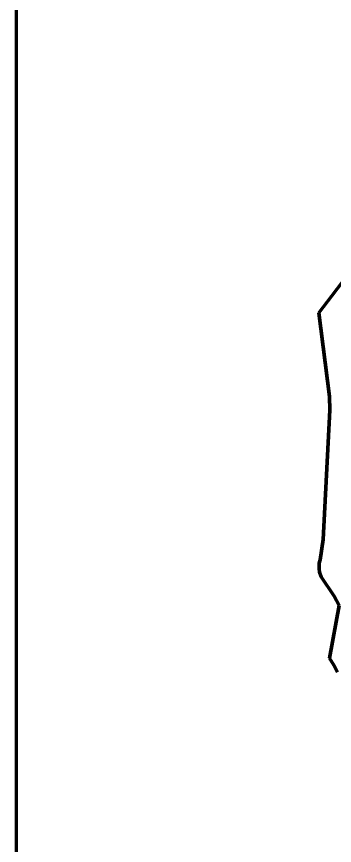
# Model space of a CAD drawing. Header units: millimetres. Extents: x 0 to 11, y 0 to 14.1.
# Drawn here: x 0 to 0.675, y 7.477 to 9.237 of the extents above; entities that cross this region are included whole.
import ezdxf

# ---------------------------------------------------------------- set-up
doc = ezdxf.new("R2010")
doc.units = ezdxf.units.MM
doc.layers.add('color#010101ff', color=7, linetype='CONTINUOUS', lineweight=100)
doc.layers.add('color#fefefeff', color=7, linetype='CONTINUOUS', lineweight=100)

msp = doc.modelspace()

# ---------------------------------------------------------------- linework, layer by layer
at = {"layer": 'color#010101ff'}
for p, q in [((0.6417, 8.608), (0.7083, 8.6951)), ((0.6642, 8.4298), (0.6417, 8.608)), ((0.6646, 8.401), (0.6642, 8.4298)), ((0.6509, 8.1269), (0.6646, 8.401)), ((0.6441, 8.0835), (0.6509, 8.1269)), ((0.6423, 8.0756), (0.643, 8.0795)), ((0.643, 8.0795), (0.6441, 8.0835)), ((0.6419, 8.0718), (0.6423, 8.0756)), ((0.6419, 8.0644), (0.6419, 8.0718)), ((0.6431, 8.0573), (0.6419, 8.0644)), ((0.6466, 8.0471), (0.6431, 8.0573)), ((0.6737, 8.006), (0.6466, 8.0471)), ((0.685, 7.9868), (0.6737, 8.006)), ((0.6642, 7.8747), (0.685, 7.9868)), ((0.673, 7.86), (0.6642, 7.8747)), ((0.6811, 7.8451), (0.673, 7.86))]:
    msp.add_line(p, q, dxfattribs=at)
at = {"layer": 'color#fefefeff'}
for p, q in [((0, 0), (0, 14.0556)), ((0.7083, 8.6951), (0.6417, 8.608)), ((0.6417, 8.608), (0.6642, 8.4298)), ((0.6642, 8.4298), (0.6646, 8.401)), ((0.6646, 8.401), (0.6509, 8.1269)), ((0.6509, 8.1269), (0.6441, 8.0835)), ((0.643, 8.0795), (0.6423, 8.0756)), ((0.6441, 8.0835), (0.643, 8.0795)), ((0.6423, 8.0756), (0.6419, 8.0718)), ((0.6419, 8.0718), (0.6419, 8.0644)), ((0.6419, 8.0644), (0.6431, 8.0573)), ((0.6431, 8.0573), (0.6466, 8.0471)), ((0.6466, 8.0471), (0.6737, 8.006)), ((0.6737, 8.006), (0.685, 7.9868)), ((0.685, 7.9868), (0.6642, 7.8747)), ((0.6642, 7.8747), (0.673, 7.86)), ((0.673, 7.86), (0.6811, 7.8451))]:
    msp.add_line(p, q, dxfattribs=at)

doc.saveas('drawing.dxf')
